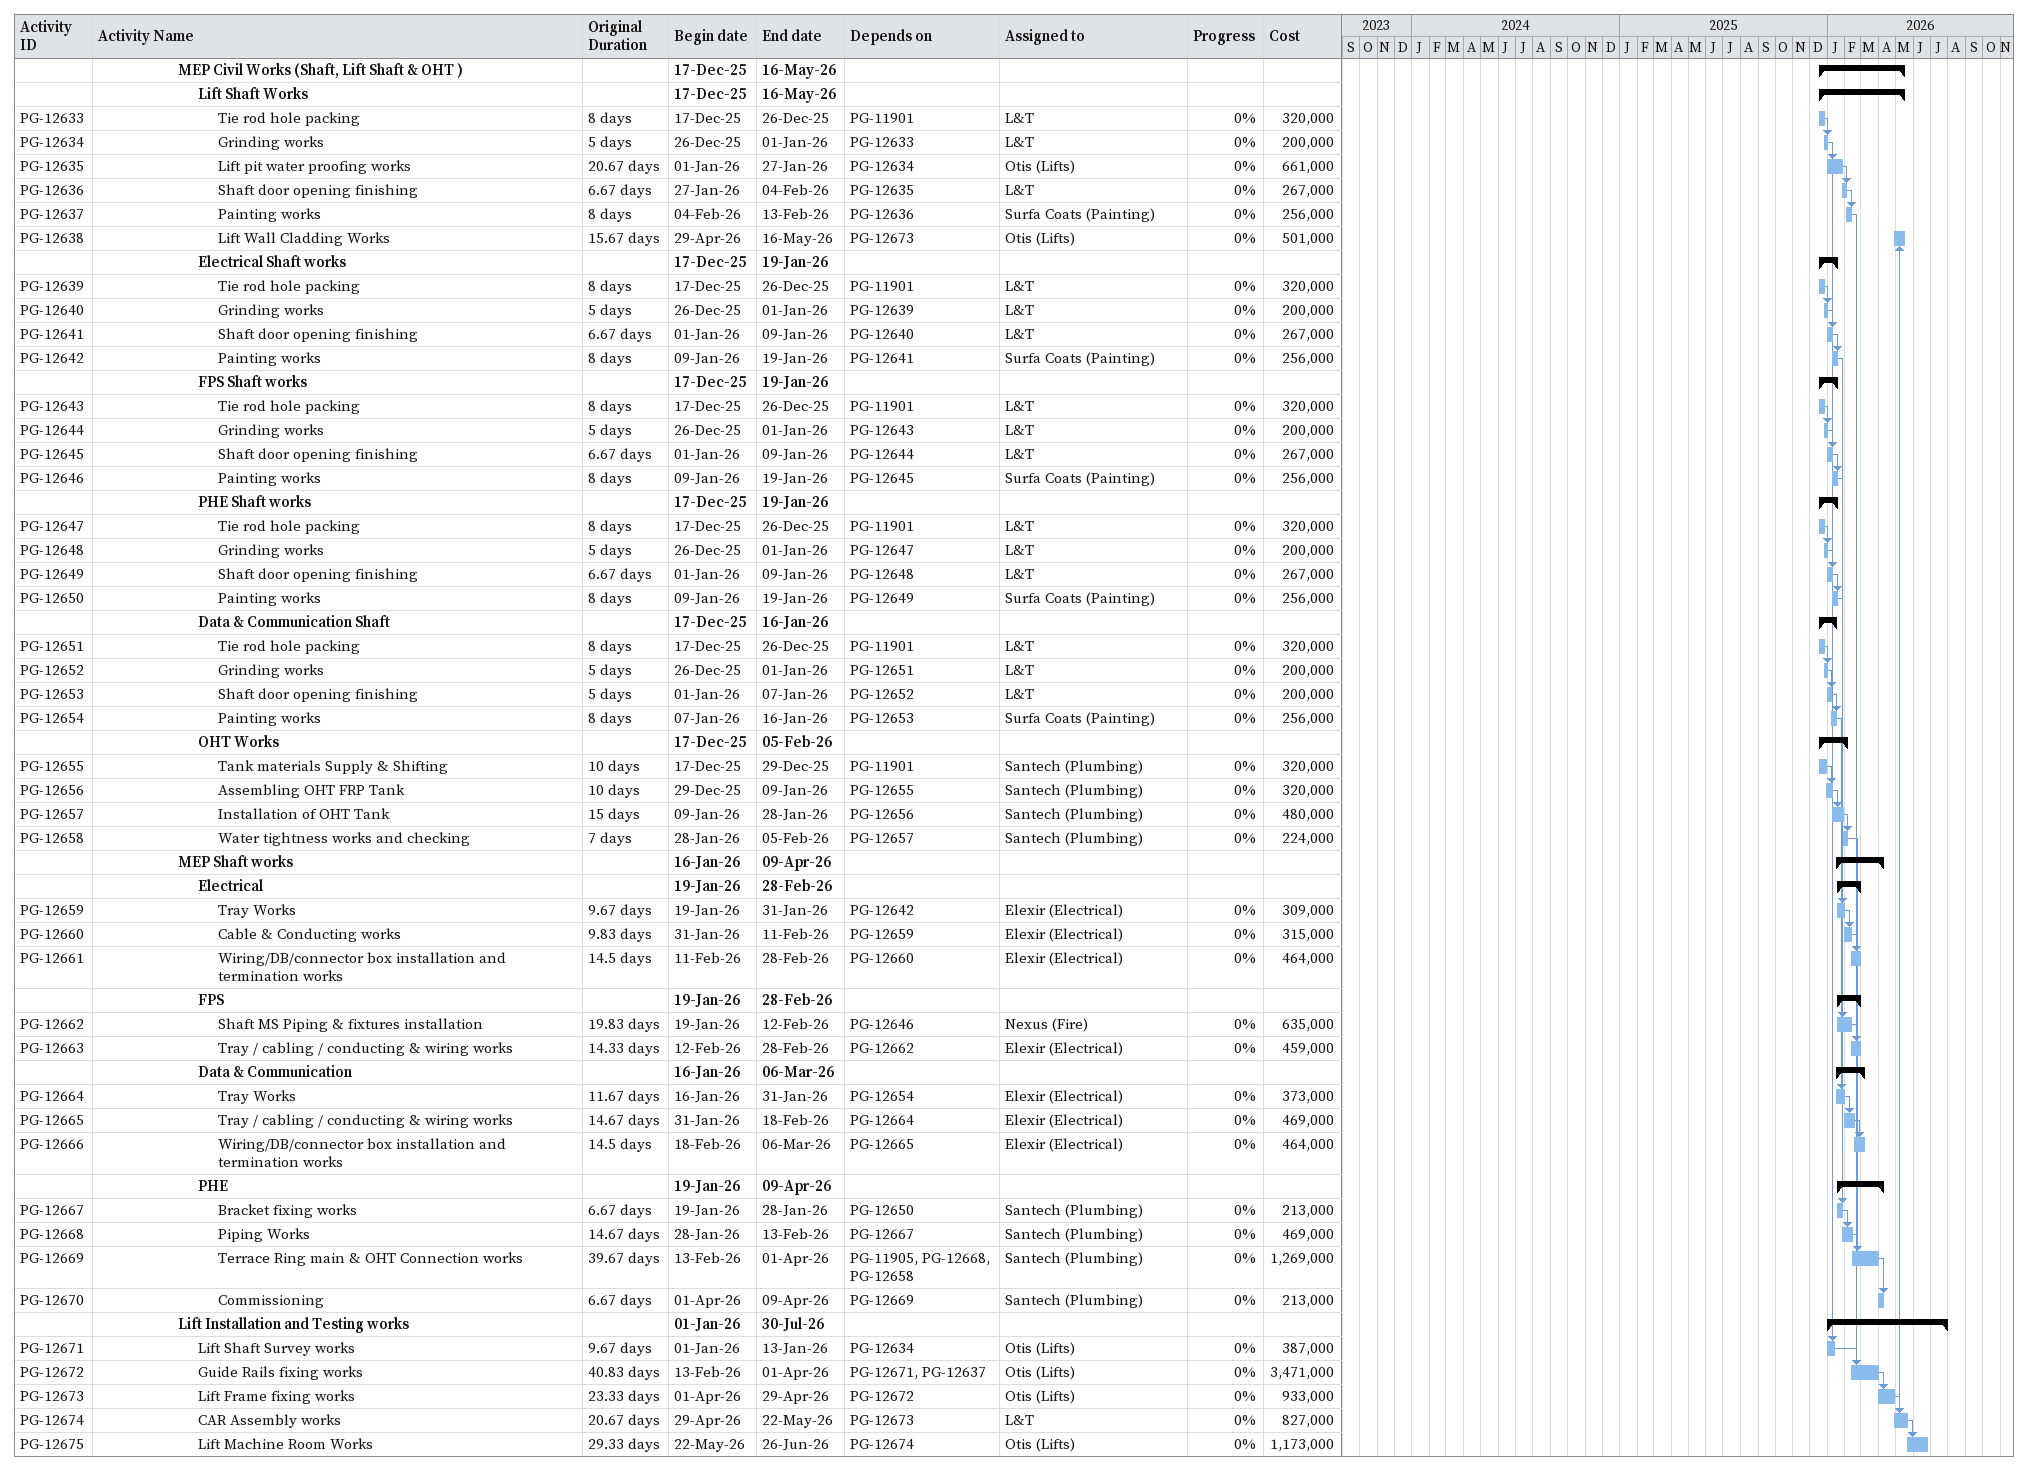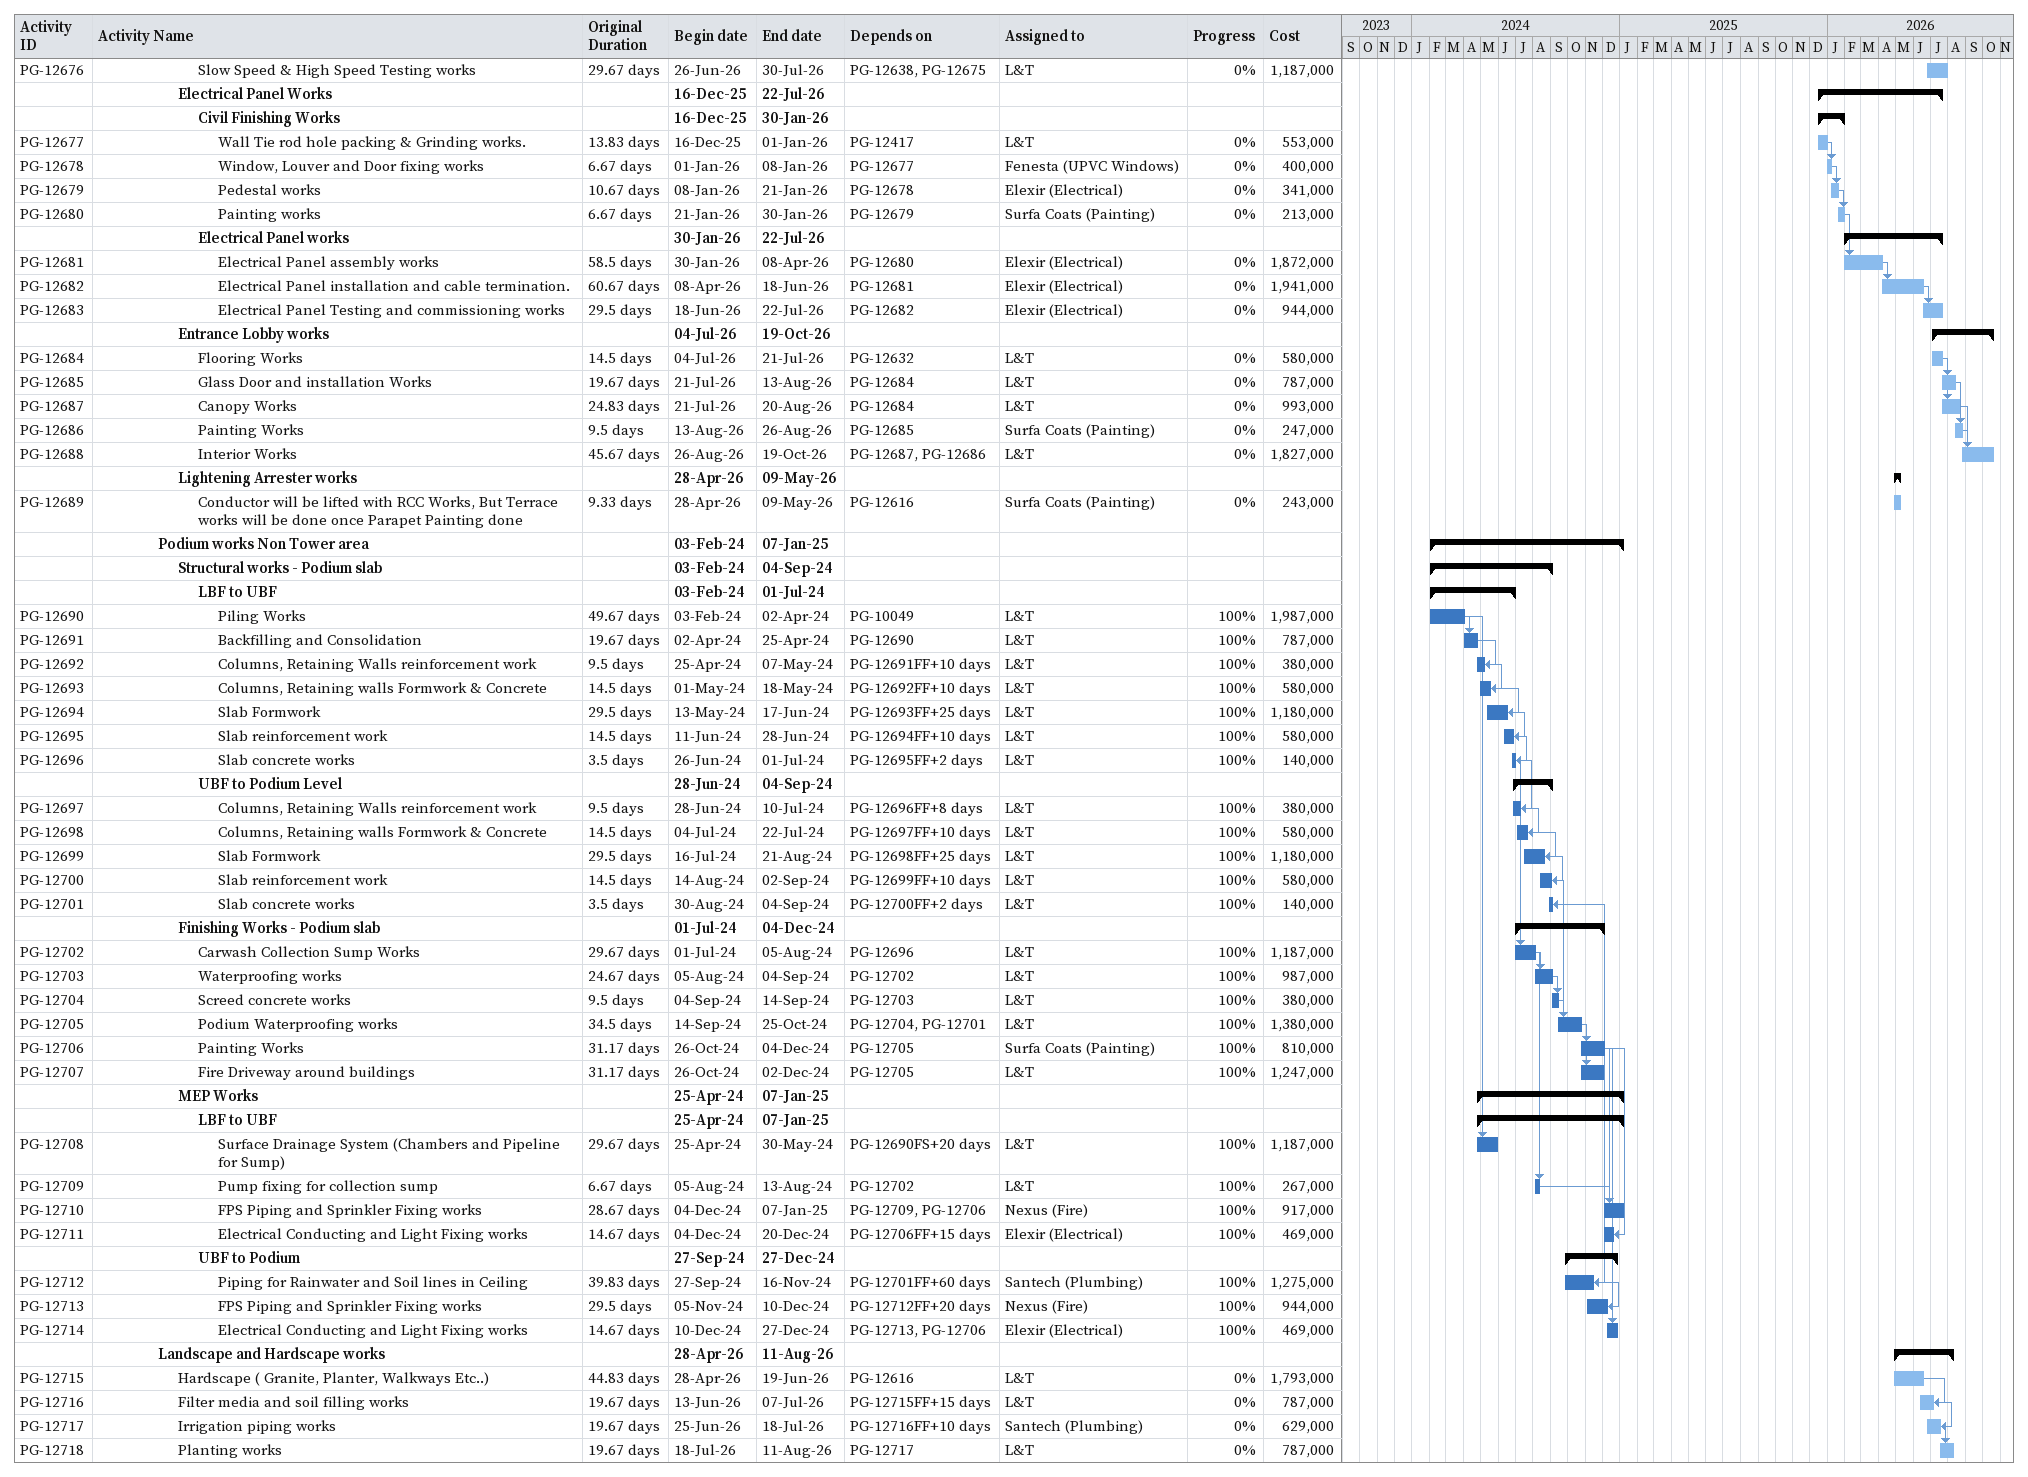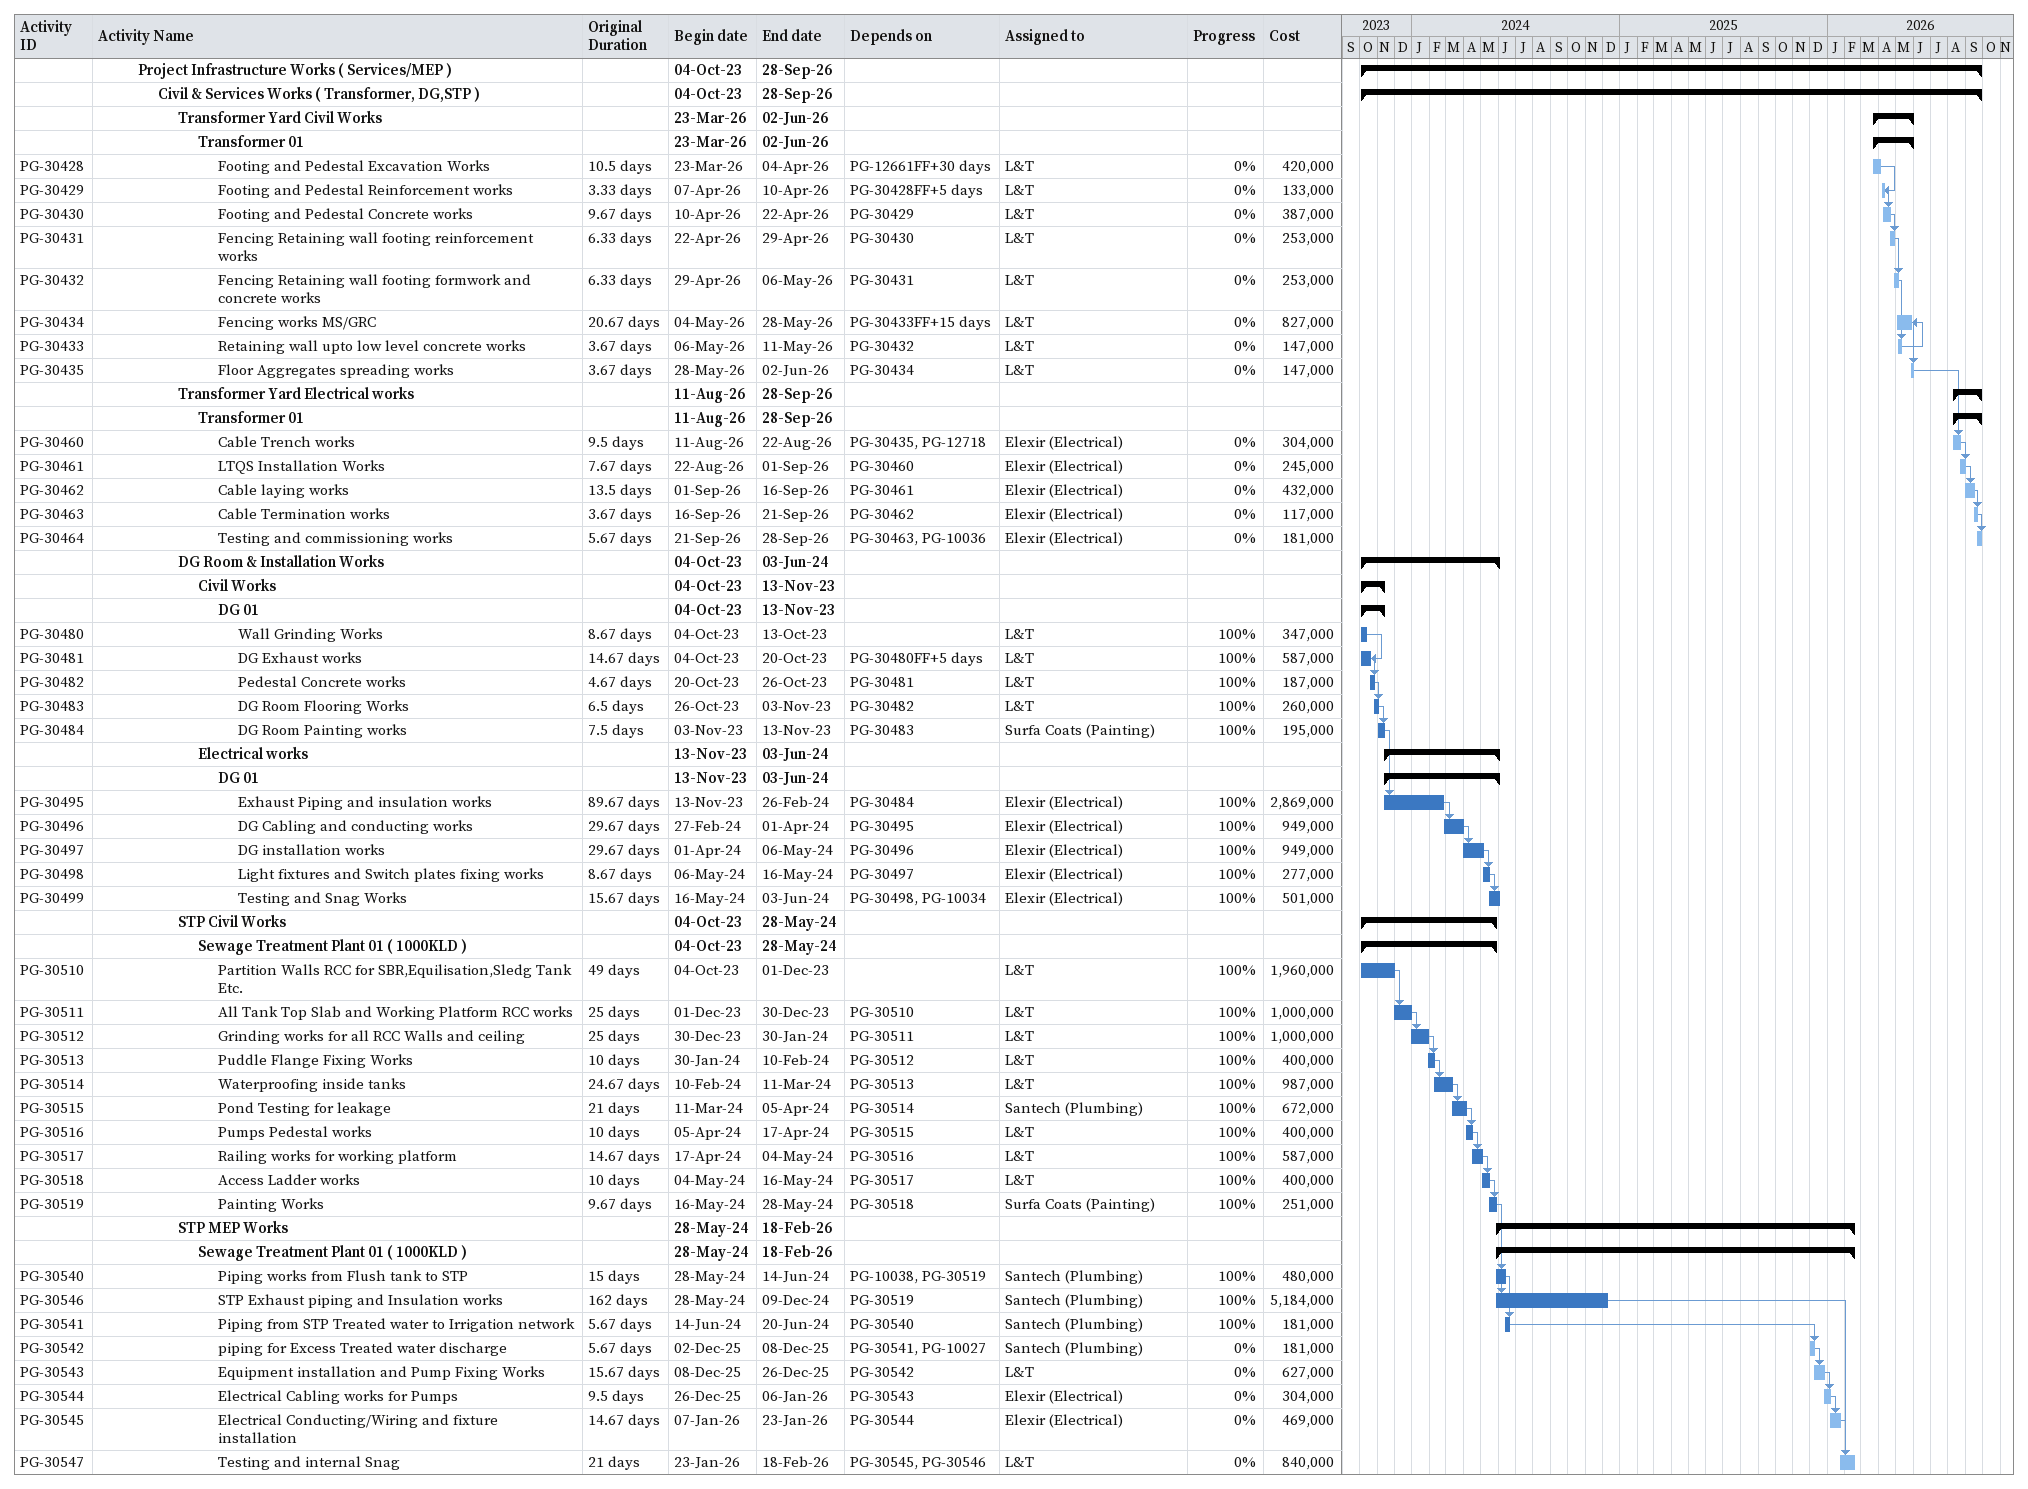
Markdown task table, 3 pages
| ID | Level | Task | Original duration | Start | Finish | Predecessors | Resources | % complete | Cost |
|---|---|---|---|---|---|---|---|---|---|
|  | 5 | **MEP Civil Works (Shaft, Lift Shaft & OHT )** |  | 2025-12-17 | 2026-05-16 |  |  |  |  |
|  | 6 | **Lift Shaft Works** |  | 2025-12-17 | 2026-05-16 |  |  |  |  |
| PG-12633 | 7 | Tie rod hole packing | 8d | 2025-12-17 | 2025-12-26 | PG-11901 | L&T | 0 | 320000 |
| PG-12634 | 7 | Grinding works | 5d | 2025-12-26 | 2026-01-01 | PG-12633 | L&T | 0 | 200000 |
| PG-12635 | 7 | Lift pit water proofing works | 20.67d | 2026-01-01 | 2026-01-27 | PG-12634 | Otis (Lifts) | 0 | 661000 |
| PG-12636 | 7 | Shaft door opening finishing | 6.67d | 2026-01-27 | 2026-02-04 | PG-12635 | L&T | 0 | 267000 |
| PG-12637 | 7 | Painting works | 8d | 2026-02-04 | 2026-02-13 | PG-12636 | Surfa Coats (Painting) | 0 | 256000 |
| PG-12638 | 7 | Lift Wall Cladding Works | 15.67d | 2026-04-29 | 2026-05-16 | PG-12673 | Otis (Lifts) | 0 | 501000 |
|  | 6 | **Electrical Shaft works** |  | 2025-12-17 | 2026-01-19 |  |  |  |  |
| PG-12639 | 7 | Tie rod hole packing | 8d | 2025-12-17 | 2025-12-26 | PG-11901 | L&T | 0 | 320000 |
| PG-12640 | 7 | Grinding works | 5d | 2025-12-26 | 2026-01-01 | PG-12639 | L&T | 0 | 200000 |
| PG-12641 | 7 | Shaft door opening finishing | 6.67d | 2026-01-01 | 2026-01-09 | PG-12640 | L&T | 0 | 267000 |
| PG-12642 | 7 | Painting works | 8d | 2026-01-09 | 2026-01-19 | PG-12641 | Surfa Coats (Painting) | 0 | 256000 |
|  | 6 | **FPS Shaft works** |  | 2025-12-17 | 2026-01-19 |  |  |  |  |
| PG-12643 | 7 | Tie rod hole packing | 8d | 2025-12-17 | 2025-12-26 | PG-11901 | L&T | 0 | 320000 |
| PG-12644 | 7 | Grinding works | 5d | 2025-12-26 | 2026-01-01 | PG-12643 | L&T | 0 | 200000 |
| PG-12645 | 7 | Shaft door opening finishing | 6.67d | 2026-01-01 | 2026-01-09 | PG-12644 | L&T | 0 | 267000 |
| PG-12646 | 7 | Painting works | 8d | 2026-01-09 | 2026-01-19 | PG-12645 | Surfa Coats (Painting) | 0 | 256000 |
|  | 6 | **PHE Shaft works** |  | 2025-12-17 | 2026-01-19 |  |  |  |  |
| PG-12647 | 7 | Tie rod hole packing | 8d | 2025-12-17 | 2025-12-26 | PG-11901 | L&T | 0 | 320000 |
| PG-12648 | 7 | Grinding works | 5d | 2025-12-26 | 2026-01-01 | PG-12647 | L&T | 0 | 200000 |
| PG-12649 | 7 | Shaft door opening finishing | 6.67d | 2026-01-01 | 2026-01-09 | PG-12648 | L&T | 0 | 267000 |
| PG-12650 | 7 | Painting works | 8d | 2026-01-09 | 2026-01-19 | PG-12649 | Surfa Coats (Painting) | 0 | 256000 |
|  | 6 | **Data & Communication Shaft** |  | 2025-12-17 | 2026-01-16 |  |  |  |  |
| PG-12651 | 7 | Tie rod hole packing | 8d | 2025-12-17 | 2025-12-26 | PG-11901 | L&T | 0 | 320000 |
| PG-12652 | 7 | Grinding works | 5d | 2025-12-26 | 2026-01-01 | PG-12651 | L&T | 0 | 200000 |
| PG-12653 | 7 | Shaft door opening finishing | 5d | 2026-01-01 | 2026-01-07 | PG-12652 | L&T | 0 | 200000 |
| PG-12654 | 7 | Painting works | 8d | 2026-01-07 | 2026-01-16 | PG-12653 | Surfa Coats (Painting) | 0 | 256000 |
|  | 6 | **OHT Works** |  | 2025-12-17 | 2026-02-05 |  |  |  |  |
| PG-12655 | 7 | Tank materials Supply & Shifting | 10d | 2025-12-17 | 2025-12-29 | PG-11901 | Santech (Plumbing) | 0 | 320000 |
| PG-12656 | 7 | Assembling OHT FRP Tank | 10d | 2025-12-29 | 2026-01-09 | PG-12655 | Santech (Plumbing) | 0 | 320000 |
| PG-12657 | 7 | Installation of OHT Tank | 15d | 2026-01-09 | 2026-01-28 | PG-12656 | Santech (Plumbing) | 0 | 480000 |
| PG-12658 | 7 | Water tightness works and checking | 7d | 2026-01-28 | 2026-02-05 | PG-12657 | Santech (Plumbing) | 0 | 224000 |
|  | 5 | **MEP Shaft works** |  | 2026-01-16 | 2026-04-09 |  |  |  |  |
|  | 6 | **Electrical** |  | 2026-01-19 | 2026-02-28 |  |  |  |  |
| PG-12659 | 7 | Tray Works | 9.67d | 2026-01-19 | 2026-01-31 | PG-12642 | Elexir (Electrical) | 0 | 309000 |
| PG-12660 | 7 | Cable & Conducting works | 9.83d | 2026-01-31 | 2026-02-11 | PG-12659 | Elexir (Electrical) | 0 | 315000 |
| PG-12661 | 7 | Wiring/DB/connector box installation and termination works | 14.5d | 2026-02-11 | 2026-02-28 | PG-12660 | Elexir (Electrical) | 0 | 464000 |
|  | 6 | **FPS** |  | 2026-01-19 | 2026-02-28 |  |  |  |  |
| PG-12662 | 7 | Shaft MS Piping & fixtures installation | 19.83d | 2026-01-19 | 2026-02-12 | PG-12646 | Nexus (Fire) | 0 | 635000 |
| PG-12663 | 7 | Tray / cabling / conducting & wiring works | 14.33d | 2026-02-12 | 2026-02-28 | PG-12662 | Elexir (Electrical) | 0 | 459000 |
|  | 6 | **Data & Communication** |  | 2026-01-16 | 2026-03-06 |  |  |  |  |
| PG-12664 | 7 | Tray Works | 11.67d | 2026-01-16 | 2026-01-31 | PG-12654 | Elexir (Electrical) | 0 | 373000 |
| PG-12665 | 7 | Tray / cabling / conducting & wiring works | 14.67d | 2026-01-31 | 2026-02-18 | PG-12664 | Elexir (Electrical) | 0 | 469000 |
| PG-12666 | 7 | Wiring/DB/connector box installation and termination works | 14.5d | 2026-02-18 | 2026-03-06 | PG-12665 | Elexir (Electrical) | 0 | 464000 |
|  | 6 | **PHE** |  | 2026-01-19 | 2026-04-09 |  |  |  |  |
| PG-12667 | 7 | Bracket fixing works | 6.67d | 2026-01-19 | 2026-01-28 | PG-12650 | Santech (Plumbing) | 0 | 213000 |
| PG-12668 | 7 | Piping Works | 14.67d | 2026-01-28 | 2026-02-13 | PG-12667 | Santech (Plumbing) | 0 | 469000 |
| PG-12669 | 7 | Terrace Ring main & OHT Connection works | 39.67d | 2026-02-13 | 2026-04-01 | PG-11905, PG-12668, PG-12658 | Santech (Plumbing) | 0 | 1269000 |
| PG-12670 | 7 | Commissioning | 6.67d | 2026-04-01 | 2026-04-09 | PG-12669 | Santech (Plumbing) | 0 | 213000 |
|  | 5 | **Lift Installation and Testing works** |  | 2026-01-01 | 2026-07-30 |  |  |  |  |
| PG-12671 | 6 | Lift Shaft Survey works | 9.67d | 2026-01-01 | 2026-01-13 | PG-12634 | Otis (Lifts) | 0 | 387000 |
| PG-12672 | 6 | Guide Rails fixing works | 40.83d | 2026-02-13 | 2026-04-01 | PG-12671, PG-12637 | Otis (Lifts) | 0 | 3471000 |
| PG-12673 | 6 | Lift Frame fixing works | 23.33d | 2026-04-01 | 2026-04-29 | PG-12672 | Otis (Lifts) | 0 | 933000 |
| PG-12674 | 6 | CAR Assembly works | 20.67d | 2026-04-29 | 2026-05-22 | PG-12673 | L&T | 0 | 827000 |
| PG-12675 | 6 | Lift Machine Room Works | 29.33d | 2026-05-22 | 2026-06-26 | PG-12674 | Otis (Lifts) | 0 | 1173000 |
| PG-12676 | 6 | Slow Speed & High Speed Testing works | 29.67d | 2026-06-26 | 2026-07-30 | PG-12638, PG-12675 | L&T | 0 | 1187000 |
|  | 5 | **Electrical Panel Works** |  | 2025-12-16 | 2026-07-22 |  |  |  |  |
|  | 6 | **Civil Finishing Works** |  | 2025-12-16 | 2026-01-30 |  |  |  |  |
| PG-12677 | 7 | Wall Tie rod hole packing & Grinding works. | 13.83d | 2025-12-16 | 2026-01-01 | PG-12417 | L&T | 0 | 553000 |
| PG-12678 | 7 | Window, Louver and Door fixing works | 6.67d | 2026-01-01 | 2026-01-08 | PG-12677 | Fenesta (UPVC Windows) | 0 | 400000 |
| PG-12679 | 7 | Pedestal works | 10.67d | 2026-01-08 | 2026-01-21 | PG-12678 | Elexir (Electrical) | 0 | 341000 |
| PG-12680 | 7 | Painting works | 6.67d | 2026-01-21 | 2026-01-30 | PG-12679 | Surfa Coats (Painting) | 0 | 213000 |
|  | 6 | **Electrical Panel works** |  | 2026-01-30 | 2026-07-22 |  |  |  |  |
| PG-12681 | 7 | Electrical Panel assembly works | 58.5d | 2026-01-30 | 2026-04-08 | PG-12680 | Elexir (Electrical) | 0 | 1872000 |
| PG-12682 | 7 | Electrical Panel installation and cable termination. | 60.67d | 2026-04-08 | 2026-06-18 | PG-12681 | Elexir (Electrical) | 0 | 1941000 |
| PG-12683 | 7 | Electrical Panel Testing and commissioning works | 29.5d | 2026-06-18 | 2026-07-22 | PG-12682 | Elexir (Electrical) | 0 | 944000 |
|  | 5 | **Entrance Lobby works** |  | 2026-07-04 | 2026-10-19 |  |  |  |  |
| PG-12684 | 6 | Flooring Works | 14.5d | 2026-07-04 | 2026-07-21 | PG-12632 | L&T | 0 | 580000 |
| PG-12685 | 6 | Glass Door and installation Works | 19.67d | 2026-07-21 | 2026-08-13 | PG-12684 | L&T | 0 | 787000 |
| PG-12687 | 6 | Canopy Works | 24.83d | 2026-07-21 | 2026-08-20 | PG-12684 | L&T | 0 | 993000 |
| PG-12686 | 6 | Painting Works | 9.5d | 2026-08-13 | 2026-08-26 | PG-12685 | Surfa Coats (Painting) | 0 | 247000 |
| PG-12688 | 6 | Interior Works | 45.67d | 2026-08-26 | 2026-10-19 | PG-12687, PG-12686 | L&T | 0 | 1827000 |
|  | 5 | **Lightening Arrester works** |  | 2026-04-28 | 2026-05-09 |  |  |  |  |
| PG-12689 | 6 | Conductor will be lifted with RCC Works, But Terrace works will be done once Parapet Painting done | 9.33d | 2026-04-28 | 2026-05-09 | PG-12616 | Surfa Coats (Painting) | 0 | 243000 |
|  | 4 | **Podium works Non Tower area** |  | 2024-02-03 | 2025-01-07 |  |  |  |  |
|  | 5 | **Structural works - Podium slab** |  | 2024-02-03 | 2024-09-04 |  |  |  |  |
|  | 6 | **LBF to UBF** |  | 2024-02-03 | 2024-07-01 |  |  |  |  |
| PG-12690 | 7 | Piling Works | 49.67d | 2024-02-03 | 2024-04-02 | PG-10049 | L&T | 100 | 1987000 |
| PG-12691 | 7 | Backfilling and Consolidation | 19.67d | 2024-04-02 | 2024-04-25 | PG-12690 | L&T | 100 | 787000 |
| PG-12692 | 7 | Columns, Retaining Walls reinforcement work | 9.5d | 2024-04-25 | 2024-05-07 | PG-12691FF+10d | L&T | 100 | 380000 |
| PG-12693 | 7 | Columns, Retaining walls Formwork & Concrete | 14.5d | 2024-05-01 | 2024-05-18 | PG-12692FF+10d | L&T | 100 | 580000 |
| PG-12694 | 7 | Slab Formwork | 29.5d | 2024-05-13 | 2024-06-17 | PG-12693FF+25d | L&T | 100 | 1180000 |
| PG-12695 | 7 | Slab reinforcement work | 14.5d | 2024-06-11 | 2024-06-28 | PG-12694FF+10d | L&T | 100 | 580000 |
| PG-12696 | 7 | Slab concrete works | 3.5d | 2024-06-26 | 2024-07-01 | PG-12695FF+2d | L&T | 100 | 140000 |
|  | 6 | **UBF to Podium Level** |  | 2024-06-28 | 2024-09-04 |  |  |  |  |
| PG-12697 | 7 | Columns, Retaining Walls reinforcement work | 9.5d | 2024-06-28 | 2024-07-10 | PG-12696FF+8d | L&T | 100 | 380000 |
| PG-12698 | 7 | Columns, Retaining walls Formwork & Concrete | 14.5d | 2024-07-04 | 2024-07-22 | PG-12697FF+10d | L&T | 100 | 580000 |
| PG-12699 | 7 | Slab Formwork | 29.5d | 2024-07-16 | 2024-08-21 | PG-12698FF+25d | L&T | 100 | 1180000 |
| PG-12700 | 7 | Slab reinforcement work | 14.5d | 2024-08-14 | 2024-09-02 | PG-12699FF+10d | L&T | 100 | 580000 |
| PG-12701 | 7 | Slab concrete works | 3.5d | 2024-08-30 | 2024-09-04 | PG-12700FF+2d | L&T | 100 | 140000 |
|  | 5 | **Finishing Works - Podium slab** |  | 2024-07-01 | 2024-12-04 |  |  |  |  |
| PG-12702 | 6 | Carwash Collection Sump Works | 29.67d | 2024-07-01 | 2024-08-05 | PG-12696 | L&T | 100 | 1187000 |
| PG-12703 | 6 | Waterproofing works | 24.67d | 2024-08-05 | 2024-09-04 | PG-12702 | L&T | 100 | 987000 |
| PG-12704 | 6 | Screed concrete works | 9.5d | 2024-09-04 | 2024-09-14 | PG-12703 | L&T | 100 | 380000 |
| PG-12705 | 6 | Podium Waterproofing works | 34.5d | 2024-09-14 | 2024-10-25 | PG-12704, PG-12701 | L&T | 100 | 1380000 |
| PG-12706 | 6 | Painting Works | 31.17d | 2024-10-26 | 2024-12-04 | PG-12705 | Surfa Coats (Painting) | 100 | 810000 |
| PG-12707 | 6 | Fire Driveway around buildings | 31.17d | 2024-10-26 | 2024-12-02 | PG-12705 | L&T | 100 | 1247000 |
|  | 5 | **MEP Works** |  | 2024-04-25 | 2025-01-07 |  |  |  |  |
|  | 6 | **LBF to UBF** |  | 2024-04-25 | 2025-01-07 |  |  |  |  |
| PG-12708 | 7 | Surface Drainage System (Chambers and Pipeline for Sump) | 29.67d | 2024-04-25 | 2024-05-30 | PG-12690FS+20d | L&T | 100 | 1187000 |
| PG-12709 | 7 | Pump fixing for collection sump | 6.67d | 2024-08-05 | 2024-08-13 | PG-12702 | L&T | 100 | 267000 |
| PG-12710 | 7 | FPS Piping and Sprinkler Fixing works | 28.67d | 2024-12-04 | 2025-01-07 | PG-12709, PG-12706 | Nexus (Fire) | 100 | 917000 |
| PG-12711 | 7 | Electrical Conducting and Light Fixing works | 14.67d | 2024-12-04 | 2024-12-20 | PG-12706FF+15d | Elexir (Electrical) | 100 | 469000 |
|  | 6 | **UBF to Podium** |  | 2024-09-27 | 2024-12-27 |  |  |  |  |
| PG-12712 | 7 | Piping for Rainwater and Soil lines in Ceiling | 39.83d | 2024-09-27 | 2024-11-16 | PG-12701FF+60d | Santech (Plumbing) | 100 | 1275000 |
| PG-12713 | 7 | FPS Piping and Sprinkler Fixing works | 29.5d | 2024-11-05 | 2024-12-10 | PG-12712FF+20d | Nexus (Fire) | 100 | 944000 |
| PG-12714 | 7 | Electrical Conducting and Light Fixing works | 14.67d | 2024-12-10 | 2024-12-27 | PG-12713, PG-12706 | Elexir (Electrical) | 100 | 469000 |
|  | 4 | **Landscape and Hardscape works** |  | 2026-04-28 | 2026-08-11 |  |  |  |  |
| PG-12715 | 5 | Hardscape ( Granite, Planter, Walkways Etc..) | 44.83d | 2026-04-28 | 2026-06-19 | PG-12616 | L&T | 0 | 1793000 |
| PG-12716 | 5 | Filter media and soil filling works | 19.67d | 2026-06-13 | 2026-07-07 | PG-12715FF+15d | L&T | 0 | 787000 |
| PG-12717 | 5 | Irrigation piping works | 19.67d | 2026-06-25 | 2026-07-18 | PG-12716FF+10d | Santech (Plumbing) | 0 | 629000 |
| PG-12718 | 5 | Planting works | 19.67d | 2026-07-18 | 2026-08-11 | PG-12717 | L&T | 0 | 787000 |
|  | 3 | **Project Infrastructure Works ( Services/MEP )** |  | 2023-10-04 | 2026-09-28 |  |  |  |  |
|  | 4 | **Civil & Services Works ( Transformer, DG,STP )** |  | 2023-10-04 | 2026-09-28 |  |  |  |  |
|  | 5 | **Transformer Yard Civil Works** |  | 2026-03-23 | 2026-06-02 |  |  |  |  |
|  | 6 | **Transformer 01** |  | 2026-03-23 | 2026-06-02 |  |  |  |  |
| PG-30428 | 7 | Footing and Pedestal Excavation Works | 10.5d | 2026-03-23 | 2026-04-04 | PG-12661FF+30d | L&T | 0 | 420000 |
| PG-30429 | 7 | Footing and Pedestal Reinforcement works | 3.33d | 2026-04-07 | 2026-04-10 | PG-30428FF+5d | L&T | 0 | 133000 |
| PG-30430 | 7 | Footing and Pedestal Concrete works | 9.67d | 2026-04-10 | 2026-04-22 | PG-30429 | L&T | 0 | 387000 |
| PG-30431 | 7 | Fencing Retaining wall footing reinforcement works | 6.33d | 2026-04-22 | 2026-04-29 | PG-30430 | L&T | 0 | 253000 |
| PG-30432 | 7 | Fencing Retaining wall footing formwork and concrete works | 6.33d | 2026-04-29 | 2026-05-06 | PG-30431 | L&T | 0 | 253000 |
| PG-30434 | 7 | Fencing works MS/GRC | 20.67d | 2026-05-04 | 2026-05-28 | PG-30433FF+15d | L&T | 0 | 827000 |
| PG-30433 | 7 | Retaining wall upto low level concrete works | 3.67d | 2026-05-06 | 2026-05-11 | PG-30432 | L&T | 0 | 147000 |
| PG-30435 | 7 | Floor Aggregates spreading works | 3.67d | 2026-05-28 | 2026-06-02 | PG-30434 | L&T | 0 | 147000 |
|  | 5 | **Transformer Yard Electrical works** |  | 2026-08-11 | 2026-09-28 |  |  |  |  |
|  | 6 | **Transformer 01** |  | 2026-08-11 | 2026-09-28 |  |  |  |  |
| PG-30460 | 7 | Cable Trench works | 9.5d | 2026-08-11 | 2026-08-22 | PG-30435, PG-12718 | Elexir (Electrical) | 0 | 304000 |
| PG-30461 | 7 | LTQS Installation Works | 7.67d | 2026-08-22 | 2026-09-01 | PG-30460 | Elexir (Electrical) | 0 | 245000 |
| PG-30462 | 7 | Cable laying works | 13.5d | 2026-09-01 | 2026-09-16 | PG-30461 | Elexir (Electrical) | 0 | 432000 |
| PG-30463 | 7 | Cable Termination works | 3.67d | 2026-09-16 | 2026-09-21 | PG-30462 | Elexir (Electrical) | 0 | 117000 |
| PG-30464 | 7 | Testing and commissioning works | 5.67d | 2026-09-21 | 2026-09-28 | PG-30463, PG-10036 | Elexir (Electrical) | 0 | 181000 |
|  | 5 | **DG Room & Installation Works** |  | 2023-10-04 | 2024-06-03 |  |  |  |  |
|  | 6 | **Civil Works** |  | 2023-10-04 | 2023-11-13 |  |  |  |  |
|  | 7 | **DG 01** |  | 2023-10-04 | 2023-11-13 |  |  |  |  |
| PG-30480 | 8 | Wall Grinding Works | 8.67d | 2023-10-04 | 2023-10-13 |  | L&T | 100 | 347000 |
| PG-30481 | 8 | DG Exhaust works | 14.67d | 2023-10-04 | 2023-10-20 | PG-30480FF+5d | L&T | 100 | 587000 |
| PG-30482 | 8 | Pedestal Concrete works | 4.67d | 2023-10-20 | 2023-10-26 | PG-30481 | L&T | 100 | 187000 |
| PG-30483 | 8 | DG Room Flooring Works | 6.5d | 2023-10-26 | 2023-11-03 | PG-30482 | L&T | 100 | 260000 |
| PG-30484 | 8 | DG Room Painting works | 7.5d | 2023-11-03 | 2023-11-13 | PG-30483 | Surfa Coats (Painting) | 100 | 195000 |
|  | 6 | **Electrical works** |  | 2023-11-13 | 2024-06-03 |  |  |  |  |
|  | 7 | **DG 01** |  | 2023-11-13 | 2024-06-03 |  |  |  |  |
| PG-30495 | 8 | Exhaust Piping and insulation works | 89.67d | 2023-11-13 | 2024-02-26 | PG-30484 | Elexir (Electrical) | 100 | 2869000 |
| PG-30496 | 8 | DG Cabling and conducting works | 29.67d | 2024-02-27 | 2024-04-01 | PG-30495 | Elexir (Electrical) | 100 | 949000 |
| PG-30497 | 8 | DG installation works | 29.67d | 2024-04-01 | 2024-05-06 | PG-30496 | Elexir (Electrical) | 100 | 949000 |
| PG-30498 | 8 | Light fixtures and Switch plates fixing works | 8.67d | 2024-05-06 | 2024-05-16 | PG-30497 | Elexir (Electrical) | 100 | 277000 |
| PG-30499 | 8 | Testing and Snag Works | 15.67d | 2024-05-16 | 2024-06-03 | PG-30498, PG-10034 | Elexir (Electrical) | 100 | 501000 |
|  | 5 | **STP Civil Works** |  | 2023-10-04 | 2024-05-28 |  |  |  |  |
|  | 6 | **Sewage Treatment Plant 01 ( 1000KLD )** |  | 2023-10-04 | 2024-05-28 |  |  |  |  |
| PG-30510 | 7 | Partition Walls RCC for SBR,Equilisation,Sledg Tank Etc. | 49d | 2023-10-04 | 2023-12-01 |  | L&T | 100 | 1960000 |
| PG-30511 | 7 | All Tank Top Slab and Working Platform RCC works | 25d | 2023-12-01 | 2023-12-30 | PG-30510 | L&T | 100 | 1000000 |
| PG-30512 | 7 | Grinding works for all RCC Walls and ceiling | 25d | 2023-12-30 | 2024-01-30 | PG-30511 | L&T | 100 | 1000000 |
| PG-30513 | 7 | Puddle Flange Fixing Works | 10d | 2024-01-30 | 2024-02-10 | PG-30512 | L&T | 100 | 400000 |
| PG-30514 | 7 | Waterproofing inside tanks | 24.67d | 2024-02-10 | 2024-03-11 | PG-30513 | L&T | 100 | 987000 |
| PG-30515 | 7 | Pond Testing for leakage | 21d | 2024-03-11 | 2024-04-05 | PG-30514 | Santech (Plumbing) | 100 | 672000 |
| PG-30516 | 7 | Pumps Pedestal works | 10d | 2024-04-05 | 2024-04-17 | PG-30515 | L&T | 100 | 400000 |
| PG-30517 | 7 | Railing works for working platform | 14.67d | 2024-04-17 | 2024-05-04 | PG-30516 | L&T | 100 | 587000 |
| PG-30518 | 7 | Access Ladder works | 10d | 2024-05-04 | 2024-05-16 | PG-30517 | L&T | 100 | 400000 |
| PG-30519 | 7 | Painting Works | 9.67d | 2024-05-16 | 2024-05-28 | PG-30518 | Surfa Coats (Painting) | 100 | 251000 |
|  | 5 | **STP MEP Works** |  | 2024-05-28 | 2026-02-18 |  |  |  |  |
|  | 6 | **Sewage Treatment Plant 01 ( 1000KLD )** |  | 2024-05-28 | 2026-02-18 |  |  |  |  |
| PG-30540 | 7 | Piping works from Flush tank to STP | 15d | 2024-05-28 | 2024-06-14 | PG-10038, PG-30519 | Santech (Plumbing) | 100 | 480000 |
| PG-30546 | 7 | STP Exhaust piping and Insulation works | 162d | 2024-05-28 | 2024-12-09 | PG-30519 | Santech (Plumbing) | 100 | 5184000 |
| PG-30541 | 7 | Piping from STP Treated water to Irrigation network | 5.67d | 2024-06-14 | 2024-06-20 | PG-30540 | Santech (Plumbing) | 100 | 181000 |
| PG-30542 | 7 | piping for Excess Treated water discharge | 5.67d | 2025-12-02 | 2025-12-08 | PG-30541, PG-10027 | Santech (Plumbing) | 0 | 181000 |
| PG-30543 | 7 | Equipment installation and Pump Fixing Works | 15.67d | 2025-12-08 | 2025-12-26 | PG-30542 | L&T | 0 | 627000 |
| PG-30544 | 7 | Electrical Cabling works for Pumps | 9.5d | 2025-12-26 | 2026-01-06 | PG-30543 | Elexir (Electrical) | 0 | 304000 |
| PG-30545 | 7 | Electrical Conducting/Wiring and fixture installation | 14.67d | 2026-01-07 | 2026-01-23 | PG-30544 | Elexir (Electrical) | 0 | 469000 |
| PG-30547 | 7 | Testing and internal Snag | 21d | 2026-01-23 | 2026-02-18 | PG-30545, PG-30546 | L&T | 0 | 840000 |
